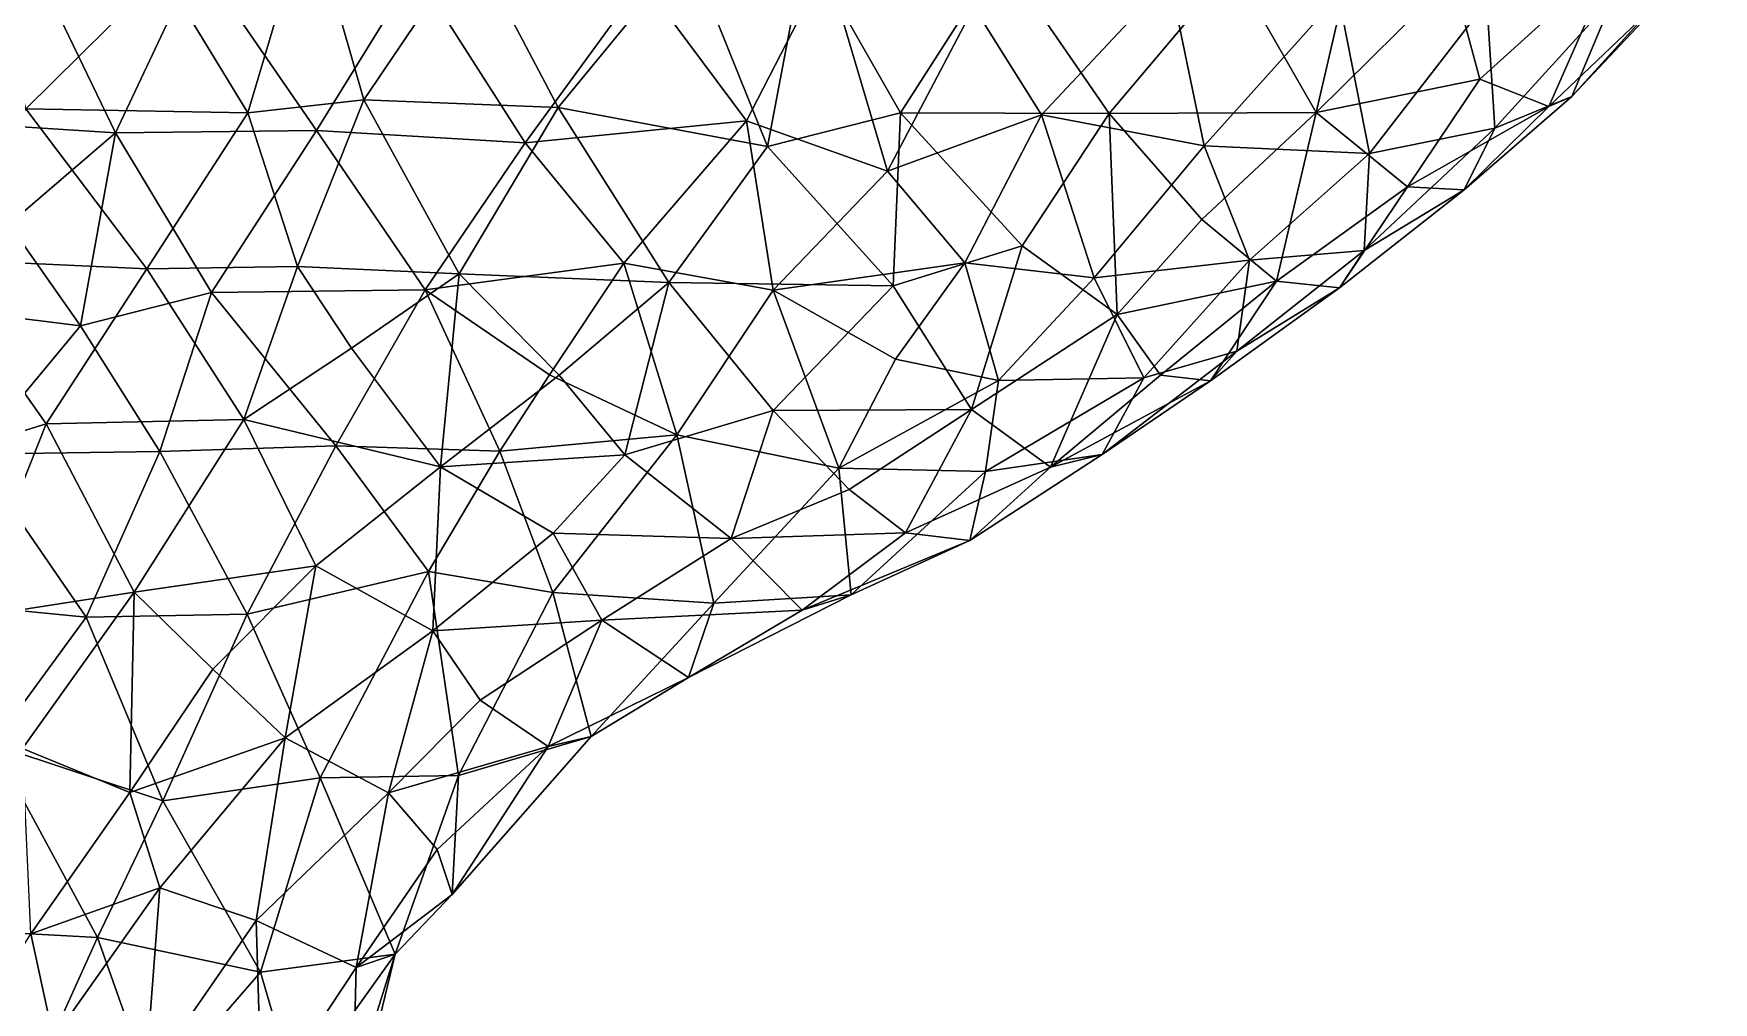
# Model space of a CAD drawing. Extents: x 373697 to 374058, y 6959904 to 6960301.
# Drawn here: x 373810.06 to 373856.83, y 6960227.39 to 6960254.37 of the extents above; entities that cross this region are included whole.
import ezdxf

# ---------------------------------------------------------------- set-up
doc = ezdxf.new("R2010")
doc.units = 0
doc.layers.add('Bht_Fk', color=7, linetype='CONTINUOUS')

msp = doc.modelspace()

# ---------------------------------------------------------------- linework, layer by layer
at = {"layer": 'Bht_Fk'}
for points in [[(373816.019, 6960252.158, 150.472), (373813.657, 6960256.053, 149.042), (373817.723, 6960257.868, 150.775)], [(373816.019, 6960252.158, 150.472), (373817.723, 6960257.868, 150.775), (373819.249, 6960252.522, 151.793)], [(373819.249, 6960252.522, 151.793), (373817.723, 6960257.868, 150.775), (373822.232, 6960256.929, 152.986)], [(373845.773, 6960252.17, 161.761), (373843.445, 6960256.223, 161.883), (373847.003, 6960257.5, 163.232)], [(373845.773, 6960252.17, 161.761), (373847.003, 6960257.5, 163.232), (373849.568, 6960255.932, 163.59)], [(373810.131, 6960256.193, 140.15), (373807.159, 6960257.378, 140.311), (373806.811, 6960251.955, 138.647)], [(373809.842, 6960252.273, 147.927), (373808.739, 6960257.186, 146.199), (373813.657, 6960256.053, 149.042)], [(373819.249, 6960252.522, 151.793), (373822.232, 6960256.929, 152.986), (373824.664, 6960252.307, 154.103)], [(373824.664, 6960252.307, 154.103), (373822.232, 6960256.929, 152.986), (373828.287, 6960256.722, 155.742)], [(373830.493, 6960251.227, 156.454), (373824.664, 6960252.307, 154.103), (373828.287, 6960256.722, 155.742)], [(373831.55, 6960256.806, 157.176), (373830.493, 6960251.227, 156.454), (373828.287, 6960256.722, 155.742)], [(373834.196, 6960252.163, 158.016), (373830.493, 6960251.227, 156.454), (373831.55, 6960256.806, 157.176)], [(373834.196, 6960252.163, 158.016), (373831.55, 6960256.806, 157.176), (373836.992, 6960256.521, 159.472)], [(373834.196, 6960252.163, 158.016), (373836.992, 6960256.521, 159.472), (373840.001, 6960252.144, 160.129)], [(373840.001, 6960252.144, 160.129), (373836.992, 6960256.521, 159.472), (373843.445, 6960256.223, 161.883)], [(373855.887, 6960255.805, 162.923), (373856.83, 6960256.972, 161.545), (373852.891, 6960252.617, 160.41)], [(373856.83, 6960256.972, 161.545), (373854.035, 6960255.364, 159.058), (373852.891, 6960252.617, 160.41)], [(373806.811, 6960251.955, 138.647), (373812.339, 6960251.606, 139.897), (373810.131, 6960256.193, 140.15)], [(373816.019, 6960252.158, 150.472), (373809.842, 6960252.273, 147.927), (373813.657, 6960256.053, 149.042)], [(373814.628, 6960256.464, 140.937), (373810.131, 6960256.193, 140.15), (373812.339, 6960251.606, 139.897)], [(373814.628, 6960256.464, 140.937), (373812.339, 6960251.606, 139.897), (373817.939, 6960251.674, 141.545)], [(373820.686, 6960256.122, 142.425), (373814.628, 6960256.464, 140.937), (373817.939, 6960251.674, 141.545)], [(373823.741, 6960251.329, 143.53), (373820.686, 6960256.122, 142.425), (373817.939, 6960251.674, 141.545)], [(373820.686, 6960256.122, 142.425), (373823.741, 6960251.329, 143.53), (373827.025, 6960255.82, 144.486)], [(373829.91, 6960251.938, 145.881), (373832.138, 6960256.269, 146.379), (373827.025, 6960255.82, 144.486)], [(373829.91, 6960251.938, 145.881), (373833.831, 6960250.536, 147.799), (373832.138, 6960256.269, 146.379)], [(373836.242, 6960255.099, 148.207), (373832.138, 6960256.269, 146.379), (373833.831, 6960250.536, 147.799)], [(373840.001, 6960252.144, 160.129), (373843.445, 6960256.223, 161.883), (373845.773, 6960252.17, 161.761)], [(373850.325, 6960253.097, 162.697), (373849.568, 6960255.932, 163.59), (373854.078, 6960256.493, 164.235)], [(373854.078, 6960256.493, 164.235), (373852.247, 6960252.338, 161.732), (373850.325, 6960253.097, 162.697)], [(373854.078, 6960256.493, 164.235), (373855.887, 6960255.805, 162.923), (373852.247, 6960252.338, 161.732)], [(373829.91, 6960251.938, 145.881), (373827.025, 6960255.82, 144.486), (373823.741, 6960251.329, 143.53)], [(373836.242, 6960255.099, 148.207), (373838.126, 6960252.11, 149.571), (373841.687, 6960255.913, 150.668)], [(373841.687, 6960255.913, 150.668), (373838.126, 6960252.11, 149.571), (373842.648, 6960251.246, 152.222)], [(373841.687, 6960255.913, 150.668), (373842.648, 6960251.246, 152.222), (373846.393, 6960255.42, 153.321)], [(373849.568, 6960255.932, 163.59), (373850.325, 6960253.097, 162.697), (373845.773, 6960252.17, 161.761)], [(373855.887, 6960255.805, 162.923), (373852.891, 6960252.617, 160.41), (373852.247, 6960252.338, 161.732)], [(373846.393, 6960255.42, 153.321), (373842.648, 6960251.246, 152.222), (373847.25, 6960251.025, 155.386)], [(373850.518, 6960255.255, 156.065), (373846.393, 6960255.42, 153.321), (373847.25, 6960251.025, 155.386)], [(373850.518, 6960255.255, 156.065), (373847.25, 6960251.025, 155.386), (373850.746, 6960251.734, 158.083)], [(373850.518, 6960255.255, 156.065), (373850.746, 6960251.734, 158.083), (373854.035, 6960255.364, 159.058)], [(373854.035, 6960255.364, 159.058), (373850.746, 6960251.734, 158.083), (373852.891, 6960252.617, 160.41)], [(373833.831, 6960250.536, 147.799), (373838.126, 6960252.11, 149.571), (373836.242, 6960255.099, 148.207)], [(373845.773, 6960252.17, 161.761), (373850.325, 6960253.097, 162.697), (373848.309, 6960250.104, 161.059)], [(373848.309, 6960250.104, 161.059), (373850.325, 6960253.097, 162.697), (373852.247, 6960252.338, 161.732)], [(373816.019, 6960252.158, 150.472), (373819.249, 6960252.522, 151.793), (373817.408, 6960247.881, 151.04)], [(373821.904, 6960247.675, 152.662), (373817.408, 6960247.881, 151.04), (373819.249, 6960252.522, 151.793)], [(373821.904, 6960247.675, 152.662), (373819.249, 6960252.522, 151.793), (373824.664, 6960252.307, 154.103)], [(373827.749, 6960247.435, 154.898), (373821.904, 6960247.675, 152.662), (373824.664, 6960252.307, 154.103)], [(373830.493, 6960251.227, 156.454), (373827.749, 6960247.435, 154.898), (373824.664, 6960252.307, 154.103)], [(373848.309, 6960250.104, 161.059), (373852.247, 6960252.338, 161.732), (373849.888, 6960250.015, 159.877)], [(373849.888, 6960250.015, 159.877), (373852.247, 6960252.338, 161.732), (373852.891, 6960252.617, 160.41)], [(373849.888, 6960250.015, 159.877), (373852.891, 6960252.617, 160.41), (373850.746, 6960251.734, 158.083)], [(373812.339, 6960251.606, 139.897), (373806.811, 6960251.955, 138.647), (373809.378, 6960249.058, 138.712)], [(373807.172, 6960248.094, 147.513), (373809.842, 6960252.273, 147.927), (373813.212, 6960247.819, 149.584)], [(373813.212, 6960247.819, 149.584), (373809.842, 6960252.273, 147.927), (373816.019, 6960252.158, 150.472)], [(373817.408, 6960247.881, 151.04), (373813.212, 6960247.819, 149.584), (373816.019, 6960252.158, 150.472)], [(373826.495, 6960247.972, 144.927), (373829.91, 6960251.938, 145.881), (373823.741, 6960251.329, 143.53)], [(373829.91, 6960251.938, 145.881), (373826.495, 6960247.972, 144.927), (373830.647, 6960247.228, 146.903)], [(373830.647, 6960247.228, 146.903), (373833.831, 6960250.536, 147.799), (373829.91, 6960251.938, 145.881)], [(373834.196, 6960252.163, 158.016), (373833.988, 6960247.344, 157.216), (373830.493, 6960251.227, 156.454)], [(373838.126, 6960252.11, 149.571), (373833.831, 6960250.536, 147.799), (373835.991, 6960247.989, 149.384)], [(373833.988, 6960247.344, 157.216), (373834.196, 6960252.163, 158.016), (373837.585, 6960248.456, 158.642)], [(373837.585, 6960248.456, 158.642), (373834.196, 6960252.163, 158.016), (373840.001, 6960252.144, 160.129)], [(373838.126, 6960252.11, 149.571), (373835.991, 6960247.989, 149.384), (373839.592, 6960247.568, 151.538)], [(373840.001, 6960252.144, 160.129), (373840.226, 6960246.551, 158.74), (373837.585, 6960248.456, 158.642)], [(373838.126, 6960252.11, 149.571), (373839.592, 6960247.568, 151.538), (373842.648, 6960251.246, 152.222)], [(373842.588, 6960249.189, 160.192), (373840.001, 6960252.144, 160.129), (373845.773, 6960252.17, 161.761)], [(373842.588, 6960249.189, 160.192), (373840.226, 6960246.551, 158.74), (373840.001, 6960252.144, 160.129)], [(373842.588, 6960249.189, 160.192), (373845.773, 6960252.17, 161.761), (373844.663, 6960247.473, 159.62)], [(373844.663, 6960247.473, 159.62), (373845.773, 6960252.17, 161.761), (373848.309, 6960250.104, 161.059)], [(373809.378, 6960249.058, 138.712), (373811.367, 6960246.232, 138.988), (373812.339, 6960251.606, 139.897)], [(373812.339, 6960251.606, 139.897), (373811.367, 6960246.232, 138.988), (373815.008, 6960247.16, 140.394)], [(373817.939, 6960251.674, 141.545), (373812.339, 6960251.606, 139.897), (373815.008, 6960247.16, 140.394)], [(373820.96, 6960247.234, 142.703), (373817.939, 6960251.674, 141.545), (373815.008, 6960247.16, 140.394)], [(373817.939, 6960251.674, 141.545), (373820.96, 6960247.234, 142.703), (373823.741, 6960251.329, 143.53)], [(373850.746, 6960251.734, 158.083), (373847.109, 6960248.332, 157.164), (373849.888, 6960250.015, 159.877)], [(373847.25, 6960251.025, 155.386), (373847.109, 6960248.332, 157.164), (373850.746, 6960251.734, 158.083)], [(373823.741, 6960251.329, 143.53), (373820.96, 6960247.234, 142.703), (373826.495, 6960247.972, 144.927)], [(373833.988, 6960247.344, 157.216), (373827.749, 6960247.435, 154.898), (373830.493, 6960251.227, 156.454)], [(373839.592, 6960247.568, 151.538), (373843.915, 6960248.061, 154.297), (373842.648, 6960251.246, 152.222)], [(373842.648, 6960251.246, 152.222), (373843.915, 6960248.061, 154.297), (373847.25, 6960251.025, 155.386)], [(373843.915, 6960248.061, 154.297), (373847.109, 6960248.332, 157.164), (373847.25, 6960251.025, 155.386)], [(373833.831, 6960250.536, 147.799), (373830.647, 6960247.228, 146.903), (373835.991, 6960247.989, 149.384)], [(373846.417, 6960247.285, 158.388), (373844.663, 6960247.473, 159.62), (373848.309, 6960250.104, 161.059)], [(373846.417, 6960247.285, 158.388), (373848.309, 6960250.104, 161.059), (373849.888, 6960250.015, 159.877)], [(373846.417, 6960247.285, 158.388), (373849.888, 6960250.015, 159.877), (373847.109, 6960248.332, 157.164)], [(373811.367, 6960246.232, 138.988), (373809.378, 6960249.058, 138.712), (373806.362, 6960246.849, 137.431)], [(373840.226, 6960246.551, 158.74), (373842.588, 6960249.189, 160.192), (373844.663, 6960247.473, 159.62)], [(373807.172, 6960248.094, 147.513), (373810.411, 6960243.504, 148.724), (373807.086, 6960242.473, 147.9)], [(373807.172, 6960248.094, 147.513), (373813.212, 6960247.819, 149.584), (373810.411, 6960243.504, 148.724)], [(373836.176, 6960243.899, 156.793), (373833.988, 6960247.344, 157.216), (373837.585, 6960248.456, 158.642)], [(373837.585, 6960248.456, 158.642), (373840.226, 6960246.551, 158.74), (373836.176, 6960243.899, 156.793)], [(373847.109, 6960248.332, 157.164), (373843.556, 6960245.53, 155.855), (373846.417, 6960247.285, 158.388)], [(373843.915, 6960248.061, 154.297), (373843.556, 6960245.53, 155.855), (373847.109, 6960248.332, 157.164)], [(373813.212, 6960247.819, 149.584), (373815.915, 6960243.62, 150.134), (373810.411, 6960243.504, 148.724)], [(373813.212, 6960247.819, 149.584), (373817.408, 6960247.881, 151.04), (373815.915, 6960243.62, 150.134)], [(373817.408, 6960247.881, 151.04), (373818.908, 6960245.612, 151.337), (373815.915, 6960243.62, 150.134)], [(373817.408, 6960247.881, 151.04), (373821.904, 6960247.675, 152.662), (373818.908, 6960245.612, 151.337)], [(373818.908, 6960245.612, 151.337), (373821.904, 6960247.675, 152.662), (373821.391, 6960242.305, 151.41)], [(373826.495, 6960247.972, 144.927), (373820.96, 6960247.234, 142.703), (373824.418, 6960244.868, 144.398)], [(373821.904, 6960247.675, 152.662), (373824.693, 6960244.857, 153.24), (373821.391, 6960242.305, 151.41)], [(373824.693, 6960244.857, 153.24), (373821.904, 6960247.675, 152.662), (373827.749, 6960247.435, 154.898)], [(373827.972, 6960243.197, 146.356), (373826.495, 6960247.972, 144.927), (373824.418, 6960244.868, 144.398)], [(373826.495, 6960247.972, 144.927), (373827.972, 6960243.197, 146.356), (373830.647, 6960247.228, 146.903)], [(373830.647, 6960247.228, 146.903), (373834.053, 6960245.303, 149.022), (373835.991, 6960247.989, 149.384)], [(373835.991, 6960247.989, 149.384), (373834.053, 6960245.303, 149.022), (373836.926, 6960244.705, 150.891)], [(373835.991, 6960247.989, 149.384), (373836.926, 6960244.705, 150.891), (373839.592, 6960247.568, 151.538)], [(373839.592, 6960247.568, 151.538), (373840.97, 6960244.786, 153.794), (373843.915, 6960248.061, 154.297)], [(373843.915, 6960248.061, 154.297), (373840.97, 6960244.786, 153.794), (373843.556, 6960245.53, 155.855)], [(373811.367, 6960246.232, 138.988), (373813.575, 6960242.73, 139.531), (373815.008, 6960247.16, 140.394)], [(373815.008, 6960247.16, 140.394), (373813.575, 6960242.73, 139.531), (373818.471, 6960242.887, 141.778)], [(373820.96, 6960247.234, 142.703), (373815.008, 6960247.16, 140.394), (373818.471, 6960242.887, 141.778)], [(373823.037, 6960242.738, 144.006), (373820.96, 6960247.234, 142.703), (373818.471, 6960242.887, 141.778)], [(373820.96, 6960247.234, 142.703), (373823.037, 6960242.738, 144.006), (373824.418, 6960244.868, 144.398)], [(373826.524, 6960242.639, 153.244), (373824.693, 6960244.857, 153.24), (373827.749, 6960247.435, 154.898)], [(373827.749, 6960247.435, 154.898), (373830.651, 6960243.876, 155.133), (373826.524, 6960242.639, 153.244)], [(373827.749, 6960247.435, 154.898), (373833.988, 6960247.344, 157.216), (373830.651, 6960243.876, 155.133)], [(373830.647, 6960247.228, 146.903), (373827.972, 6960243.197, 146.356), (373832.475, 6960242.27, 149.012)], [(373830.647, 6960247.228, 146.903), (373832.475, 6960242.27, 149.012), (373834.053, 6960245.303, 149.022)], [(373830.651, 6960243.876, 155.133), (373833.988, 6960247.344, 157.216), (373836.176, 6960243.899, 156.793)], [(373839.592, 6960247.568, 151.538), (373836.926, 6960244.705, 150.891), (373840.97, 6960244.786, 153.794)], [(373841.435, 6960244.859, 157.956), (373840.226, 6960246.551, 158.74), (373844.663, 6960247.473, 159.62)], [(373842.823, 6960244.699, 156.971), (373841.435, 6960244.859, 157.956), (373844.663, 6960247.473, 159.62)], [(373842.823, 6960244.699, 156.971), (373844.663, 6960247.473, 159.62), (373846.417, 6960247.285, 158.388)], [(373843.556, 6960245.53, 155.855), (373842.823, 6960244.699, 156.971), (373846.417, 6960247.285, 158.388)], [(373811.367, 6960246.232, 138.988), (373806.362, 6960246.849, 137.431), (373808.391, 6960242.654, 137.38)], [(373813.575, 6960242.73, 139.531), (373811.367, 6960246.232, 138.988), (373808.391, 6960242.654, 137.38)], [(373836.176, 6960243.899, 156.793), (373840.226, 6960246.551, 158.74), (373838.37, 6960242.292, 155.99)], [(373838.37, 6960242.292, 155.99), (373840.226, 6960246.551, 158.74), (373841.435, 6960244.859, 157.956)], [(373818.908, 6960245.612, 151.337), (373821.391, 6960242.305, 151.41), (373815.915, 6960243.62, 150.134)], [(373832.475, 6960242.27, 149.012), (373836.926, 6960244.705, 150.891), (373834.053, 6960245.303, 149.022)], [(373839.812, 6960242.652, 154.708), (373842.823, 6960244.699, 156.971), (373843.556, 6960245.53, 155.855)], [(373839.812, 6960242.652, 154.708), (373843.556, 6960245.53, 155.855), (373840.97, 6960244.786, 153.794)], [(373821.391, 6960242.305, 151.41), (373824.693, 6960244.857, 153.24), (373826.524, 6960242.639, 153.244)], [(373827.972, 6960243.197, 146.356), (373824.418, 6960244.868, 144.398), (373823.037, 6960242.738, 144.006)], [(373841.435, 6960244.859, 157.956), (373842.823, 6960244.699, 156.971), (373838.37, 6960242.292, 155.99)], [(373836.926, 6960244.705, 150.891), (373832.475, 6960242.27, 149.012), (373836.566, 6960242.175, 151.759)], [(373840.97, 6960244.786, 153.794), (373836.566, 6960242.175, 151.759), (373839.812, 6960242.652, 154.708)], [(373836.566, 6960242.175, 151.759), (373840.97, 6960244.786, 153.794), (373836.926, 6960244.705, 150.891)], [(373839.812, 6960242.652, 154.708), (373838.37, 6960242.292, 155.99), (373842.823, 6960244.699, 156.971)], [(373832.762, 6960241.679, 154.925), (373830.651, 6960243.876, 155.133), (373836.176, 6960243.899, 156.793)], [(373834.338, 6960240.47, 154.473), (373832.762, 6960241.679, 154.925), (373836.176, 6960243.899, 156.793)], [(373834.338, 6960240.47, 154.473), (373836.176, 6960243.899, 156.793), (373838.37, 6960242.292, 155.99)], [(373810.411, 6960243.504, 148.724), (373808.256, 6960238.106, 147.929), (373807.086, 6960242.473, 147.9)], [(373810.411, 6960243.504, 148.724), (373812.858, 6960238.814, 148.619), (373808.256, 6960238.106, 147.929)], [(373810.411, 6960243.504, 148.724), (373815.915, 6960243.62, 150.134), (373812.858, 6960238.814, 148.619)], [(373815.915, 6960243.62, 150.134), (373817.915, 6960239.548, 149.644), (373812.858, 6960238.814, 148.619)], [(373821.391, 6960242.305, 151.41), (373817.915, 6960239.548, 149.644), (373815.915, 6960243.62, 150.134)], [(373829.481, 6960240.307, 153.241), (373826.524, 6960242.639, 153.244), (373830.651, 6960243.876, 155.133)], [(373830.651, 6960243.876, 155.133), (373832.762, 6960241.679, 154.925), (373829.481, 6960240.307, 153.241)], [(373827.972, 6960243.197, 146.356), (373823.037, 6960242.738, 144.006), (373824.516, 6960238.809, 145.31)], [(373829, 6960238.513, 148.136), (373827.972, 6960243.197, 146.356), (373824.516, 6960238.809, 145.31)], [(373832.475, 6960242.27, 149.012), (373827.972, 6960243.197, 146.356), (373829, 6960238.513, 148.136)], [(373811.521, 6960238.117, 138.181), (373808.391, 6960242.654, 137.38), (373805.455, 6960238.711, 135.648)], [(373813.575, 6960242.73, 139.531), (373808.391, 6960242.654, 137.38), (373811.521, 6960238.117, 138.181)], [(373813.575, 6960242.73, 139.531), (373811.521, 6960238.117, 138.181), (373816.009, 6960238.203, 140.512)], [(373818.471, 6960242.887, 141.778), (373813.575, 6960242.73, 139.531), (373816.009, 6960238.203, 140.512)], [(373821.056, 6960239.387, 143.258), (373818.471, 6960242.887, 141.778), (373816.009, 6960238.203, 140.512)], [(373818.471, 6960242.887, 141.778), (373821.056, 6960239.387, 143.258), (373823.037, 6960242.738, 144.006)], [(373824.516, 6960238.809, 145.31), (373823.037, 6960242.738, 144.006), (373821.056, 6960239.387, 143.258)], [(373821.391, 6960242.305, 151.41), (373826.524, 6960242.639, 153.244), (373824.528, 6960240.457, 151.735)], [(373824.528, 6960240.457, 151.735), (373826.524, 6960242.639, 153.244), (373829.481, 6960240.307, 153.241)], [(373839.812, 6960242.652, 154.708), (373836.13, 6960240.258, 153.203), (373838.37, 6960242.292, 155.99)], [(373836.566, 6960242.175, 151.759), (373836.13, 6960240.258, 153.203), (373839.812, 6960242.652, 154.708)], [(373821.391, 6960242.305, 151.41), (373821.178, 6960237.736, 149.635), (373817.915, 6960239.548, 149.644)], [(373821.391, 6960242.305, 151.41), (373824.528, 6960240.457, 151.735), (373821.178, 6960237.736, 149.635)], [(373832.475, 6960242.27, 149.012), (373829, 6960238.513, 148.136), (373832.821, 6960238.744, 150.952)], [(373832.475, 6960242.27, 149.012), (373832.821, 6960238.744, 150.952), (373836.566, 6960242.175, 151.759)], [(373836.566, 6960242.175, 151.759), (373832.821, 6960238.744, 150.952), (373836.13, 6960240.258, 153.203)], [(373836.13, 6960240.258, 153.203), (373834.338, 6960240.47, 154.473), (373838.37, 6960242.292, 155.99)], [(373829.481, 6960240.307, 153.241), (373832.762, 6960241.679, 154.925), (373834.338, 6960240.47, 154.473)], [(373824.528, 6960240.457, 151.735), (373825.881, 6960238.032, 150.917), (373821.178, 6960237.736, 149.635)], [(373825.881, 6960238.032, 150.917), (373824.528, 6960240.457, 151.735), (373829.481, 6960240.307, 153.241)], [(373831.456, 6960238.318, 152.28), (373825.881, 6960238.032, 150.917), (373829.481, 6960240.307, 153.241)], [(373831.456, 6960238.318, 152.28), (373829.481, 6960240.307, 153.241), (373834.338, 6960240.47, 154.473)], [(373831.456, 6960238.318, 152.28), (373834.338, 6960240.47, 154.473), (373836.13, 6960240.258, 153.203)], [(373832.821, 6960238.744, 150.952), (373831.456, 6960238.318, 152.28), (373836.13, 6960240.258, 153.203)], [(373817.915, 6960239.548, 149.644), (373815.047, 6960236.676, 148.267), (373812.858, 6960238.814, 148.619)], [(373815.047, 6960236.676, 148.267), (373817.915, 6960239.548, 149.644), (373817.067, 6960234.761, 147.813)], [(373816.009, 6960238.203, 140.512), (373818.038, 6960233.643, 141.657), (373821.056, 6960239.387, 143.258)], [(373817.915, 6960239.548, 149.644), (373821.178, 6960237.736, 149.635), (373817.067, 6960234.761, 147.813)], [(373821.889, 6960233.709, 144.34), (373821.056, 6960239.387, 143.258), (373818.038, 6960233.643, 141.657)], [(373824.516, 6960238.809, 145.31), (373821.056, 6960239.387, 143.258), (373821.889, 6960233.709, 144.34)], [(373812.858, 6960238.814, 148.619), (373809.75, 6960234.468, 147.38), (373808.256, 6960238.106, 147.929)], [(373812.858, 6960238.814, 148.619), (373812.737, 6960233.235, 147.062), (373809.75, 6960234.468, 147.38)], [(373812.858, 6960238.814, 148.619), (373815.047, 6960236.676, 148.267), (373812.737, 6960233.235, 147.062)], [(373825.584, 6960234.802, 147.22), (373824.516, 6960238.809, 145.31), (373821.889, 6960233.709, 144.34)], [(373825.584, 6960234.802, 147.22), (373829, 6960238.513, 148.136), (373824.516, 6960238.809, 145.31)], [(373832.821, 6960238.744, 150.952), (373828.29, 6960236.443, 149.93), (373831.456, 6960238.318, 152.28)], [(373829, 6960238.513, 148.136), (373828.29, 6960236.443, 149.93), (373832.821, 6960238.744, 150.952)], [(373811.521, 6960238.117, 138.181), (373805.455, 6960238.711, 135.648), (373808.926, 6960234.578, 136.571)], [(373828.29, 6960236.443, 149.93), (373829, 6960238.513, 148.136), (373825.584, 6960234.802, 147.22)], [(373828.29, 6960236.443, 149.93), (373825.881, 6960238.032, 150.917), (373831.456, 6960238.318, 152.28)], [(373813.655, 6960233.007, 138.954), (373811.521, 6960238.117, 138.181), (373808.926, 6960234.578, 136.571)], [(373811.521, 6960238.117, 138.181), (373813.655, 6960233.007, 138.954), (373816.009, 6960238.203, 140.512)], [(373818.038, 6960233.643, 141.657), (373816.009, 6960238.203, 140.512), (373813.655, 6960233.007, 138.954)], [(373822.493, 6960235.807, 148.941), (373821.178, 6960237.736, 149.635), (373825.881, 6960238.032, 150.917)], [(373824.382, 6960234.516, 148.396), (373822.493, 6960235.807, 148.941), (373825.881, 6960238.032, 150.917)], [(373828.29, 6960236.443, 149.93), (373824.382, 6960234.516, 148.396), (373825.881, 6960238.032, 150.917)], [(373819.944, 6960233.225, 147.42), (373817.067, 6960234.761, 147.813), (373821.178, 6960237.736, 149.635)], [(373821.178, 6960237.736, 149.635), (373822.493, 6960235.807, 148.941), (373819.944, 6960233.225, 147.42)], [(373815.047, 6960236.676, 148.267), (373817.067, 6960234.761, 147.813), (373812.737, 6960233.235, 147.062)], [(373828.29, 6960236.443, 149.93), (373825.584, 6960234.802, 147.22), (373824.382, 6960234.516, 148.396)], [(373822.493, 6960235.807, 148.941), (373824.382, 6960234.516, 148.396), (373819.944, 6960233.225, 147.42)], [(373808.926, 6960234.578, 136.571), (373807.904, 6960229.416, 135.579), (373811.838, 6960229.202, 137.66)], [(373813.655, 6960233.007, 138.954), (373808.926, 6960234.578, 136.571), (373811.838, 6960229.202, 137.66)], [(373817.067, 6960234.761, 147.813), (373813.575, 6960230.588, 146.229), (373812.737, 6960233.235, 147.062)], [(373816.251, 6960229.677, 145.938), (373813.575, 6960230.588, 146.229), (373817.067, 6960234.761, 147.813)], [(373817.067, 6960234.761, 147.813), (373819.944, 6960233.225, 147.42), (373816.251, 6960229.677, 145.938)], [(373824.382, 6960234.516, 148.396), (373825.584, 6960234.802, 147.22), (373821.709, 6960230.395, 145.809)], [(373825.584, 6960234.802, 147.22), (373821.889, 6960233.709, 144.34), (373821.709, 6960230.395, 145.809)], [(373809.75, 6960234.468, 147.38), (373812.737, 6960233.235, 147.062), (373809.985, 6960229.308, 145.995)], [(373824.382, 6960234.516, 148.396), (373821.292, 6960231.655, 146.628), (373819.944, 6960233.225, 147.42)], [(373824.382, 6960234.516, 148.396), (373821.709, 6960230.395, 145.809), (373821.292, 6960231.655, 146.628)], [(373818.038, 6960233.643, 141.657), (373813.655, 6960233.007, 138.954), (373816.376, 6960228.232, 140.524)], [(373820.122, 6960228.738, 143.697), (373818.038, 6960233.643, 141.657), (373816.376, 6960228.232, 140.524)], [(373821.889, 6960233.709, 144.34), (373818.038, 6960233.643, 141.657), (373820.122, 6960228.738, 143.697)], [(373821.709, 6960230.395, 145.809), (373821.889, 6960233.709, 144.34), (373820.122, 6960228.738, 143.697)], [(373812.737, 6960233.235, 147.062), (373813.575, 6960230.588, 146.229), (373809.985, 6960229.308, 145.995)], [(373819.944, 6960233.225, 147.42), (373819.043, 6960228.365, 145.412), (373816.251, 6960229.677, 145.938)], [(373819.944, 6960233.225, 147.42), (373821.292, 6960231.655, 146.628), (373819.043, 6960228.365, 145.412)], [(373816.376, 6960228.232, 140.524), (373813.655, 6960233.007, 138.954), (373811.838, 6960229.202, 137.66)], [(373821.292, 6960231.655, 146.628), (373821.709, 6960230.395, 145.809), (373819.043, 6960228.365, 145.412)], [(373813.575, 6960230.588, 146.229), (373810.616, 6960226.394, 145.112), (373809.985, 6960229.308, 145.995)], [(373813.575, 6960230.588, 146.229), (373813.165, 6960225.201, 144.668), (373810.616, 6960226.394, 145.112)], [(373816.251, 6960229.677, 145.938), (373813.165, 6960225.201, 144.668), (373813.575, 6960230.588, 146.229)], [(373819.043, 6960228.365, 145.412), (373821.709, 6960230.395, 145.809), (373820.122, 6960228.738, 143.697)], [(373807.904, 6960229.416, 135.579), (373809.832, 6960224.753, 136.293), (373811.838, 6960229.202, 137.66)], [(373816.416, 6960224.392, 144.35), (373813.165, 6960225.201, 144.668), (373816.251, 6960229.677, 145.938)], [(373816.251, 6960229.677, 145.938), (373819.043, 6960228.365, 145.412), (373816.416, 6960224.392, 144.35)], [(373809.985, 6960229.308, 145.995), (373810.616, 6960226.394, 145.112), (373807.198, 6960224.821, 145.09)], [(373811.838, 6960229.202, 137.66), (373809.832, 6960224.753, 136.293), (373813.393, 6960224.789, 138.449)], [(373813.393, 6960224.789, 138.449), (373816.376, 6960228.232, 140.524), (373811.838, 6960229.202, 137.66)], [(373817.356, 6960224.864, 141.345), (373820.122, 6960228.738, 143.697), (373816.376, 6960228.232, 140.524)], [(373820.122, 6960228.738, 143.697), (373817.356, 6960224.864, 141.345), (373819.203, 6960224.938, 143.254)], [(373820.122, 6960228.738, 143.697), (373819.203, 6960224.938, 143.254), (373818.955, 6960225.006, 144.102)], [(373819.043, 6960228.365, 145.412), (373820.122, 6960228.738, 143.697), (373818.955, 6960225.006, 144.102)], [(373816.376, 6960228.232, 140.524), (373813.393, 6960224.789, 138.449), (373817.356, 6960224.864, 141.345)], [(373819.043, 6960228.365, 145.412), (373818.955, 6960225.006, 144.102), (373816.416, 6960224.392, 144.35)]]:
    msp.add_3dface(points, dxfattribs=at)

doc.saveas('drawing.dxf')
